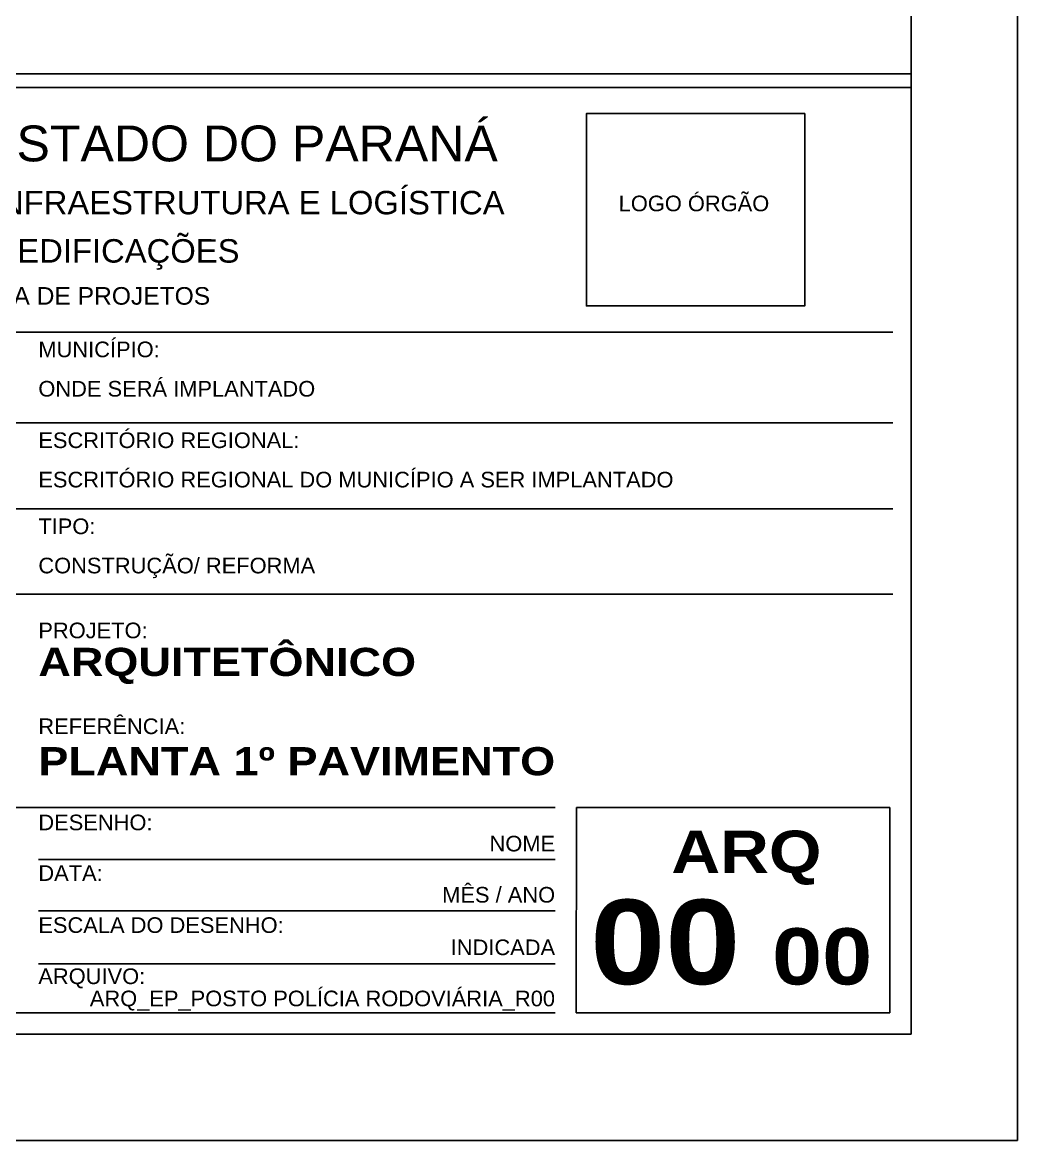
# Paper-space layout 'A0' of a CAD drawing. Header units: millimetres. Extents: x -364 to 825, y -1 to 840.
# Drawn here: x 731.2 to 824.7, y -1 to 104.1 of the extents above; entities that cross this region are included whole.
import ezdxf
from ezdxf.enums import TextEntityAlignment as Align

# ---------------------------------------------------------------- set-up
doc = ezdxf.new("R2010")
doc.units = ezdxf.units.MM
doc.layers.add('ARQ_Prancha', color=7, linetype='Continuous')
doc.styles.add('ARIAL', font='arial.ttf')
doc.styles.add('arial bold', font='')
doc.styles.get('arial bold').set_extended_font_data('Arial Black')

psp = doc.layouts.new('A0')

# ---------------------------------------------------------------- linework, layer by layer
at = {"layer": 'ARQ_Prancha'}
for p, q in [((639.66, 99.23), (814.66, 99.23)), ((641.66, 74.97), (812.94, 74.97)), ((641.66, 66.43), (812.93, 66.43)), ((641.66, 58.35), (812.93, 58.35)), ((641.66, 50.34), (812.94, 50.34)), ((641.66, 30.27), (781.21, 30.27)), ((783.2, 10.96), (783.21, 30.27)), ((783.21, 30.27), (812.66, 30.27)), ((812.66, 30.27), (812.66, 10.96)), ((732.66, 25.38), (781.21, 25.38)), ((732.66, 20.57), (781.21, 20.56)), ((732.66, 15.59), (781.21, 15.59)), ((641.66, 10.96), (781.21, 10.96)), ((812.66, 10.96), (783.2, 10.96))]:
    psp.add_line(p, q, dxfattribs=at)
for points in [[(-364.34, -1.04), (824.66, -1.04), (824.66, 839.96), (-364.34, 839.96)], [(814.66, 8.96), (814.66, 829.96), (-344.34, 829.96), (-344.34, 8.96), (814.66, 8.96)], [(814.66, 8.96), (639.66, 8.96), (639.66, 97.97), (814.66, 97.97)], [(804.66, 95.5), (784.15, 95.5), (784.15, 77.42), (804.66, 77.42)]]:
    psp.add_lwpolyline(points, close=True, dxfattribs=at)

# ---------------------------------------------------------------- texts
at = {"layer": 'ARQ_Prancha', "style": 'ARIAL'}
for s, height, p in [('GOVERNO DO ESTADO DO PARANÁ', 3.3676, (734.79, 92.7)), ('SEIL - SECRETARIA DE INFRAESTRUTURA E LOGÍSTICA', 2.205, (734.79, 87.14)), ('PARANÁ EDIFICAÇÕES', 2.205, (734.36, 82.6)), ('GERÊNCIA DE PROJETOS', 1.6538, (734.3, 78.37))]:
    psp.add_text(s, height=height, rotation=359.9947, dxfattribs=at).set_placement(p, align=Align.MIDDLE_CENTER)
at = {"layer": 'ARQ_Prancha'}
for s, height, style, p in [('LOGO ÓRGÃO', 1.47, 'ARIAL', (787.18, 87.06)), ('MUNICÍPIO: ', 1.47, 'ARIAL', (732.66, 73.34)), ('ONDE SERÁ IMPLANTADO', 1.47, 'ARIAL', (732.66, 69.64)), ('ESCRITÓRIO REGIONAL: ', 1.47, 'ARIAL', (732.66, 64.8)), ('ESCRITÓRIO REGIONAL DO MUNICÍPIO A SER IMPLANTADO', 1.47, 'ARIAL', (732.66, 61.1)), ('TIPO: ', 1.47, 'ARIAL', (732.66, 56.71)), ('CONSTRUÇÃO/ REFORMA', 1.47, 'ARIAL', (732.66, 53.02)), ('PROJETO:', 1.47, 'ARIAL', (732.66, 46.92)), ('REFERÊNCIA:', 1.47, 'ARIAL', (732.66, 37.91)), ('PLANTA 1º PAVIMENTO ', 2.646, 'arial bold', (732.66, 34.63)), ('DESENHO: ', 1.47, 'ARIAL', (732.66, 28.87)), ('DATA:', 1.47, 'ARIAL', (732.66, 24.11)), ('ESCALA DO DESENHO:', 1.47, 'ARIAL', (732.66, 19.22)), ('ARQUIVO:', 1.47, 'ARIAL', (732.66, 14.41))]:
    psp.add_text(s, height=height, rotation=359.9947, dxfattribs=dict(at, style=style)).set_placement(p, align=Align.MIDDLE_LEFT)
at = {"layer": 'ARQ_Prancha', "style": 'arial bold'}
for s, height, p in [('ARQUITETÔNICO', 2.646, (732.66, 42.64)), ('ARQ', 3.969, (792.13, 24.13)), ('00', 7.938, (784.5, 13.67)), ('00', 5.292, (801.59, 13.63))]:
    psp.add_text(s, height=height, rotation=359.9947, dxfattribs=at).set_placement(p)
at = {"layer": 'ARQ_Prancha', "style": 'ARIAL'}
for s, p in [('NOME', (781.21, 26.88)), ('MÊS / ANO', (781.21, 22.07)), ('INDICADA', (781.21, 17.13)), ('ARQ_EP_POSTO POLÍCIA RODOVIÁRIA_R00', (781.2, 12.32))]:
    psp.add_text(s, height=1.47, rotation=359.9947, dxfattribs=at).set_placement(p, align=Align.MIDDLE_RIGHT)

doc.saveas('drawing.dxf')
